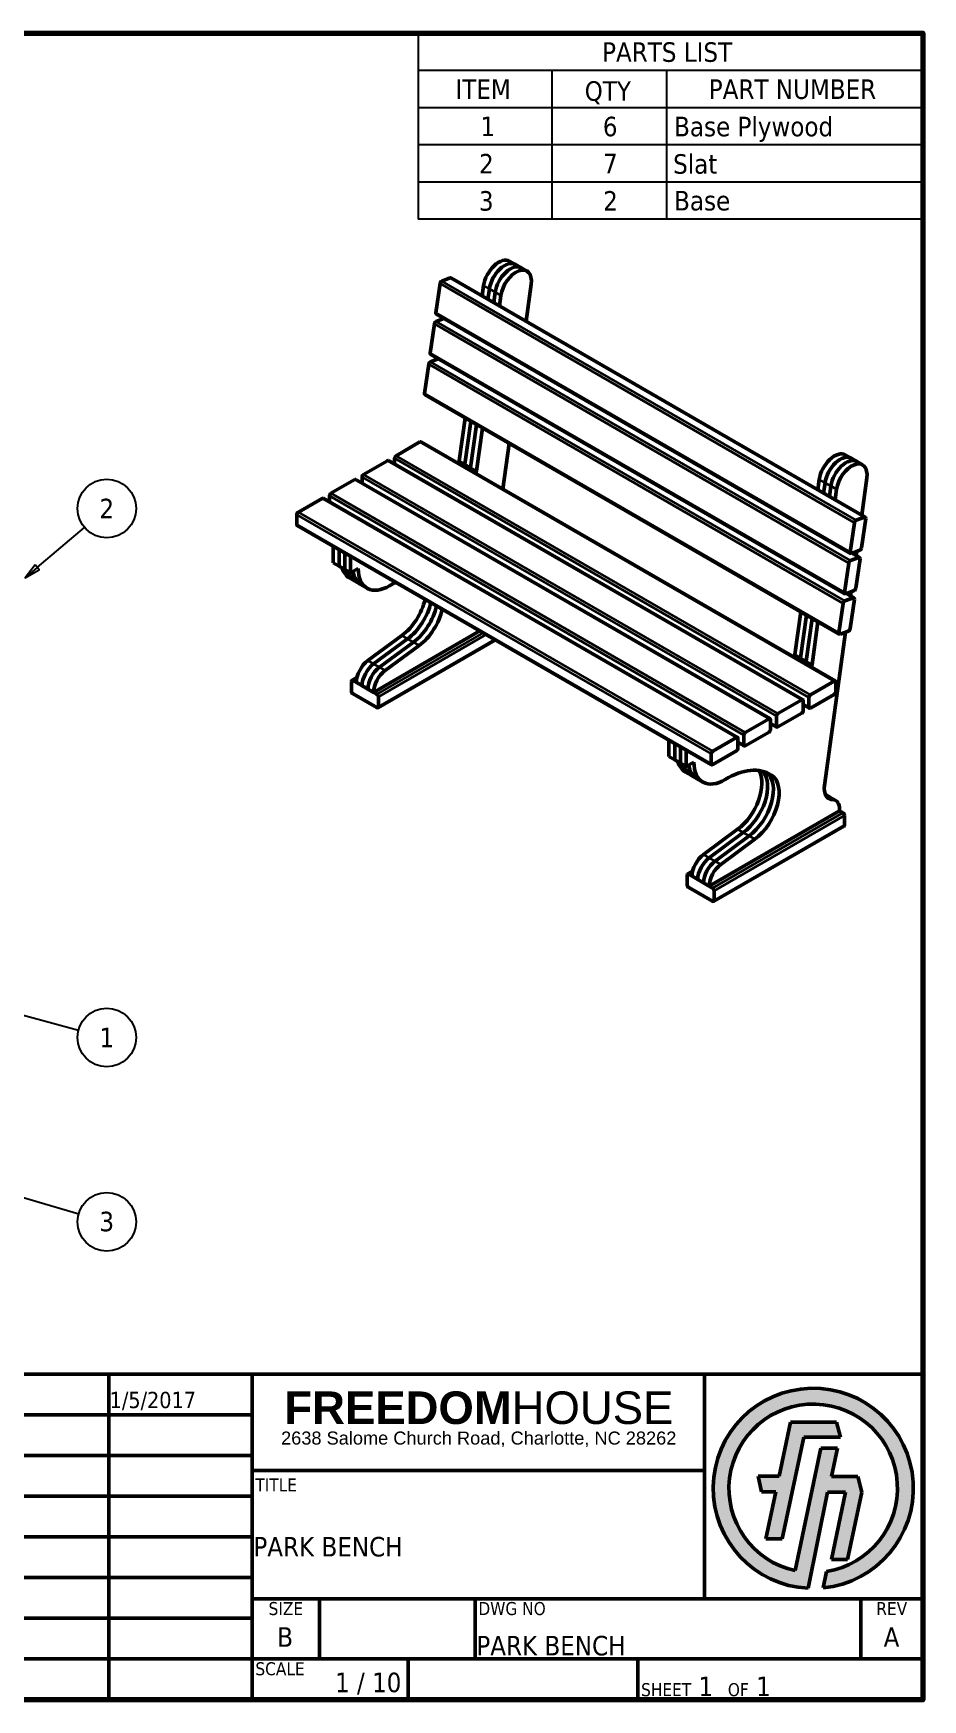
# Model space of a CAD drawing. Header units: inches. Extents: x 4 to 166, y 4 to 106.
# Drawn here: x 111.6 to 166.2, y 3.8 to 106.2 of the extents above; entities that cross this region are included whole.
import ezdxf
from ezdxf.enums import TextEntityAlignment as Align

# ---------------------------------------------------------------- set-up
doc = ezdxf.new("R2010")
doc.units = ezdxf.units.IN
doc.header["$LTSCALE"] = 10
doc.header["$MEASUREMENT"] = 0
for name, color, linetype, lineweight in [('Border (ANSI)', 7, 'Continuous', 70), ('Title (ANSI)', 7, 'Continuous', 50), ('Visible (ANSI)', 7, 'Continuous', 50), ('Visible Narrow (ANSI)', 7, 'Continuous', 35)]:
    doc.layers.add(name, color=color, linetype=linetype, lineweight=lineweight)
doc.layers.add('Hatch (ANSI)', color=3, linetype='Continuous', lineweight=18, true_color=0x00ff00)
doc.layers.add('Symbol (ANSI)', color=5, linetype='Continuous', lineweight=25, true_color=0x0000ff)
doc.styles.add('Note Text (ANSI)', font='tahoma.ttf')
doc.styles.add('Text Style38', font='tahoma.ttf')
doc.styles.add('Text Style40', font='tahoma.ttf')

# ---------------------------------------------------------------- blocks, each defined once
blk = doc.blocks.new('Borders Default Border')
at = {"layer": 'Border (ANSI)', "flags": 128}
blk.add_lwpolyline([(0.380000002740875, 0.380000002740875), (0.380000002740875, 10.62000004325326), (16.62000070406696, 10.62000004325326), (16.62000070406696, 0.380000002740875), (0.380000002740875, 0.380000002740875)], dxfattribs=at)
blk = doc.blocks.new('Title Blocks ANSI A')
at = {"layer": 'Hatch (ANSI)', "true_color": 0xff8000}
h = blk.add_hatch(color=30, dxfattribs=at)
edge = h.paths.add_edge_path()
edge.add_arc((10.57766169964574, 6.297356973021438), 0.5178063814743431, 279.10037644203, 617.6994603697153)
edge.add_line((10.46734844126634, 5.791437578531297), (10.62516139275687, 6.544355361639537))
edge.add_line((10.62516139275687, 6.544355361639537), (10.72586074215246, 6.544355361639537))
edge.add_line((10.72586074215246, 6.544355361639537), (10.68940448515253, 6.370424363318048))
edge.add_line((10.68940448515253, 6.370424363318048), (10.85123290584054, 6.370424363318048))
edge.add_line((10.85123290584054, 6.370424363318048), (10.87555364446883, 6.274300713687685))
edge.add_line((10.87555364446883, 6.274300713687684), (10.78867581402524, 5.859810883283841))
edge.add_line((10.78867581402524, 5.859810883283842), (10.68940448515253, 5.859810883283842))
edge.add_line((10.68940448515253, 5.859810883283842), (10.77628231559612, 6.274300713687685))
edge.add_line((10.77628231559612, 6.274300713687684), (10.66491870852716, 6.274300713687684))
edge.add_line((10.66491870852716, 6.274300713687684), (10.54619971608341, 5.683162261557456))
edge.add_arc((10.57766169964574, 6.297356973021438), 0.615, -84.2427431607365, 267.06759986227013, ccw=False)
edge.add_line((10.63935485840328, 5.685459143181752), (10.65956031539801, 5.786068340805333))
blk.add_hatch(color=30, dxfattribs=at).paths.add_polyline_path([(10.74510086062645, 6.612504893478961), (10.5190580189125, 6.612504893478961), (10.38774878582276, 5.986035039479048), (10.28712538567681, 5.986035039479048), (10.34771310993352, 6.275096074077822), (10.25922436191292, 6.275096074077822), (10.2393766872097, 6.371626474001751), (10.3679460592174, 6.371626474001751), (10.43753920113447, 6.703651910677545), (10.72135716357514, 6.703651910677547)])
at = {"layer": 'Title (ANSI)'}
for p, q in [((11.25002258858268, 6.998596178778412), (5.000010039370079, 6.998596178778411)), ((5.000010039370079, 6.998596178778411), (5.00001003937008, 4.998596178778405)), ((6.250012549212598, 4.998596178778412), (6.250012549212597, 6.998596178778411)), ((7.130068612840111, 4.998596178778413), (7.130068612840111, 6.998596178778411)), ((9.908670265458156, 6.407075395647047), (9.908670265458156, 6.998596178778411)), ((11.25002258858268, 4.998596178778413), (11.25002258858268, 6.998596178778412)), ((7.130068612840109, 6.748596178778412), (5.000010039370077, 6.748596178778405)), ((10.3679460592174, 6.371626474001751), (10.43753920113447, 6.703651910677545)), ((10.43753920113447, 6.703651910677545), (10.72135716357514, 6.703651910677547)), ((10.72135716357514, 6.703651910677547), (10.74510086062645, 6.612504893478961)), ((10.5190580189125, 6.612504893478961), (10.38774878582276, 5.986035039479048)), ((10.74510086062645, 6.612504893478961), (10.5190580189125, 6.612504893478961)), ((7.130068612840109, 6.498596178778409), (5.000010039370077, 6.498596178778406)), ((10.46734844126634, 5.791437578531297), (10.62516139275687, 6.544355361639537)), ((10.62516139275687, 6.544355361639537), (10.72586074215246, 6.544355361639537)), ((10.72586074215246, 6.544355361639537), (10.68940448515253, 6.370424363318048)), ((7.130068612840111, 6.407075395647047), (9.908670265458156, 6.407075395647047)), ((9.908670265458156, 6.407075395647047), (9.908670265458156, 5.618596921691797)), ((10.25922436191292, 6.275096074077822), (10.2393766872097, 6.371626474001751)), ((10.2393766872097, 6.371626474001751), (10.3679460592174, 6.371626474001751)), ((10.68940448515253, 6.370424363318048), (10.85123290584054, 6.370424363318048)), ((10.85123290584054, 6.370424363318048), (10.87555364446883, 6.274300713687684)), ((7.130068612840111, 6.248596178778411), (5.000010039370077, 6.248596178778406)), ((10.34771310993352, 6.275096074077822), (10.25922436191292, 6.275096074077822)), ((10.28712538567681, 5.986035039479048), (10.34771310993352, 6.275096074077822)), ((10.66491870852716, 6.274300713687684), (10.54619971608341, 5.683162261557456)), ((10.77628231559612, 6.274300713687684), (10.66491870852716, 6.274300713687684)), ((10.68940448515253, 5.859810883283842), (10.77628231559612, 6.274300713687684)), ((10.87555364446883, 6.274300713687684), (10.78867581402524, 5.859810883283842)), ((7.130068612840111, 5.998596178778411), (5.000010039370077, 5.998596178778406)), ((10.38774878582276, 5.986035039479048), (10.28712538567681, 5.986035039479048)), ((10.78867581402524, 5.859810883283842), (10.68940448515253, 5.859810883283842)), ((7.130068612840111, 5.748596178778411), (5.000010039370078, 5.748596178778406)), ((10.63935485840328, 5.685459143181752), (10.65956031539801, 5.786068340805333)), ((7.130068612840111, 5.618596921691799), (11.25002258858268, 5.618596921691803)), ((7.544294259443292, 5.248596178778413), (7.544294259443292, 5.618596921691799)), ((8.500017066929132, 5.248596178778415), (8.500017066929132, 5.6185969216918)), ((10.87002182559055, 5.248596178778419), (10.87002182559055, 5.618596921691803)), ((7.130068612840112, 5.498596178778412), (5.000010039370079, 5.498596178778406)), ((7.130068612840112, 5.248596178778412), (5.000010039370079, 5.248596178778406)), ((7.130068612840112, 5.248596178778412), (11.25002258858268, 5.24859617877842)), ((8.089000760380861, 4.998596178778413), (8.089000760380861, 5.248596178778413)), ((9.500019074803147, 4.998596178778413), (9.500019074803147, 5.248596178778416)), ((5.00001003937008, 4.998596178778405), (11.25002258858268, 4.998596178778413))]:
    blk.add_line(p, q, dxfattribs=at)
for radius, start, end in [(0.615, 275.7572568392635, 267.0675998622701), (0.5178063814743431, 279.10037644203, 257.6994603697153)]:
    blk.add_arc((10.57766169964574, 6.297356973021438), radius, start, end, dxfattribs=at)
at = {"layer": 'Title (ANSI)', "style": 'Text Style40'}
for s, p in [('DRAWN', (5.020010039370078, 6.978596178778414)), ('CHECKED', (5.020010039370078, 6.728596178778406)), ('QA', (5.020010039370078, 6.478596178778407)), ('TITLE', (7.150068612840111, 6.358598447676053)), ('MFG', (5.020010039370078, 6.228596178778406)), ('APPROVED', (5.020010039370078, 5.978596178778406)), ('DWG NO', (8.520017066929132, 5.598596921691801)), ('SCALE', (7.150068612840111, 5.228596178778412))]:
    blk.add_text(s, height=0.0799999990331845, dxfattribs=at).set_placement(p, align=Align.TOP_LEFT)
for s, p in [('SIZE', (7.337181436141702, 5.598596921691798)), ('REV', (11.06002220708661, 5.598596921691805))]:
    blk.add_text(s, height=0.0799999990331845, dxfattribs=at).set_placement(p, align=Align.TOP_CENTER)
at = {"layer": 'Title (ANSI)', "color": 30, "true_color": 0xff8000, "style": 'Note Text (ANSI)'}
for s, insert, char_height, width, attachment_point in [('\\fArial|b1|i0;\\H0.2000;FREEDOM\\fArial|b0|i0;\\H0.2000;HOUSE', (7.32802083114699, 6.892759443781884), 0.2000000063828596, 2.391311127369798, 1), ('\\fArial|b0|i0;\\H0.0800;2638 Salome Church Road, Charlotte, NC 28262', (8.522296096042396, 6.646292911892563), 0.0799999990331845, 2.70750720144725, 2)]:
    blk.add_mtext(s, dxfattribs=dict(at, insert=insert, char_height=char_height, width=width, attachment_point=attachment_point))
at = {"layer": 'Title (ANSI)', "insert": (9.520019074803148, 5.018596178778413), "char_height": 0.1200000014830762, "attachment_point": 7, "style": 'Note Text (ANSI)'}
blk.add_mtext('\\fTahoma|b0|i0;\\H0.0800;SHEET\\fTahoma|b0|i0;\\H0.1200; 1  \\fTahoma|b0|i0;\\H0.0800;OF\\fTahoma|b0|i0;\\H0.1200; 1 ', dxfattribs=at)
at = {"layer": 'Title (ANSI)'}
for tag, p, height, style in [('AUTHOR_001', (5.014838783362025, 6.770678113015413), 0.1000000031914298, 'Text Style38'), ('CREATION_DATE_001', (6.254834577033118, 6.79035574951359), 0.1000000031914298, 'Text Style38'), ('TITLE_001', (7.137899371666927, 5.87859768433005), 0.1200000014830762, 'Note Text (ANSI)'), ('Sheet_Size_001', (7.284313739389328, 5.323596549493566), 0.1200000014830762, 'Note Text (ANSI)'), ('REVISION_NUMBER_001', (11.01013637737668, 5.323596549493572), 0.1200000014830762, 'Note Text (ANSI)'), ('PART_NUMBER_001', (8.507847825755949, 5.270772135809381), 0.1200000014830762, 'Note Text (ANSI)'), ('Initial_View_Scale_001', (7.639128360263242, 5.044707663150011), 0.1200000014830762, 'Note Text (ANSI)')]:
    blk.add_attdef(tag, p, '', height=height, dxfattribs=dict(at, style=style))
at = {"layer": 'Title (ANSI)', "style": 'Text Style38'}
for tag, p in [('CHECKED_BY', (5.020010039370078, 6.518596178778405)), ('CHECKED_DATE', (6.270012549212597, 6.518596178778408)), ('MFG_APPROVED_BY', (5.020010039370078, 6.018596178778406)), ('MFG_APPROVED_DATE', (6.270012549212597, 6.018596178778409)), ('ENG_APPROVED_BY', (5.020010039370078, 5.768596178778407)), ('ENG_APPROVAL_DATE', (6.270012549212597, 5.768596178778409))]:
    blk.add_attdef(tag, text='', height=0.1000000031914298, dxfattribs=at).set_placement(p, align=Align.BOTTOM_LEFT)
blk = doc.blocks.new('PARTS LIST')
at = {"layer": 'Symbol (ANSI)'}
for p, q in [((16.62000070406696, 10.62000004325326), (13.52101653635627, 10.62000004325326)), ((13.52101653635627, 10.62000004325326), (13.52101653635627, 10.39149112636179)), ((16.62000070406696, 10.62000004325326), (16.62000070406696, 10.39149112636179)), ((16.62000070406696, 10.39149112636179), (13.52101653635627, 10.39149112636179)), ((13.52101653635627, 10.39149112636179), (13.52101653635627, 10.16298220947033)), ((14.34067565810256, 10.39149112636179), (14.34067565810256, 10.16298220947033)), ((15.04578080952688, 10.39149112636179), (15.04578080952688, 10.16298220947033)), ((16.62000070406696, 10.39149112636179), (16.62000070406696, 10.16298220947033)), ((16.62000070406696, 10.16298220947033), (13.52101653635627, 10.16298220947033)), ((13.52101653635627, 10.16298220947033), (13.52101653635627, 9.477455458795927)), ((14.34067565810256, 10.16298220947033), (14.34067565810256, 9.477455458795927)), ((15.04578080952688, 10.16298220947033), (15.04578080952688, 9.477455458795927)), ((16.62000070406696, 10.16298220947033), (16.62000070406696, 9.477455458795927)), ((16.62000070406696, 9.93447329257886), (13.52101653635627, 9.93447329257886)), ((16.62000070406696, 9.705964375687394), (13.52101653635627, 9.705964375687394)), ((16.62000070406696, 9.477455458795927), (13.52101653635627, 9.477455458795927))]:
    blk.add_line(p, q, dxfattribs=at)
at = {"layer": 'Symbol (ANSI)', "char_height": 0.1200000014830762, "attachment_point": 7, "style": 'Note Text (ANSI)'}
for s, insert in [('PARTS LIST', (14.65040168121659, 10.44253650772085)), ('ITEM', (13.74938884824719, 10.21723666717452)), ('QTY', (14.54340290532029, 10.18436794687678)), ('PART NUMBER', (15.30581460018609, 10.21470830421572)), ('1', (13.90377383313319, 9.988533260796482)), ('6', (14.65492394082569, 9.985081072776453)), ('Base Plywood', (15.09278084039527, 9.952893065315061)), ('2', (13.89446180917932, 9.758954651728857)), ('7', (14.65607594378906, 9.760218833391589)), ('Slat', (15.0869248253315, 9.755016239992392)), ('3', (13.89350180670985, 9.527917371878589)), ('2', (14.65684394576463, 9.530445734837391)), ('Base', (15.09278084039527, 9.52918155354132))]:
    blk.add_mtext(s, dxfattribs=dict(at, insert=insert))
blk = doc.blocks.new('Balloon1')
at = {"layer": 'Symbol (ANSI)'}
for p, q in [((11.17975966420128, 7.338150823164535), (11.46943771064549, 7.583776508305057)), ((11.16702876266384, 7.35316498051836), (11.10468887743216, 7.274496315477307)), ((11.17975966420128, 7.338150823164535), (11.10468887743216, 7.274496315477307)), ((11.10468887743216, 7.274496315477307), (11.19249056573873, 7.32313666581071)), ((11.19249056573873, 7.32313666581071), (11.16702876266384, 7.35316498051836))]:
    blk.add_line(p, q, dxfattribs=at)
at = {"layer": 'Symbol (ANSI)', "flags": 128}
blk.add_lwpolyline([(11.1670291329932, 7.353164642814575), (11.10468886968658, 7.274496273731621), (11.19249073539193, 7.323136667566975), (11.1670291329932, 7.353164642814575)], dxfattribs=at)
at = {"layer": 'Symbol (ANSI)'}
blk.add_circle((11.60666707334553, 7.700136918244118), 0.1800000022246143, dxfattribs=at)
blk.add_solid([(11.1670291329932, 7.353164642814575), (11.10468886968658, 7.274496273731621), (11.19249073539193, 7.323136667566975), (11.1670291329932, 7.353164642814575)], dxfattribs=at)
at = {"layer": 'Symbol (ANSI)', "insert": (11.60666707334553, 7.700136918244118), "char_height": 0.1200000014830762, "attachment_point": 5, "style": 'Note Text (ANSI)'}
blk.add_mtext('2', dxfattribs=at)
blk = doc.blocks.new('Balloon2')
at = {"layer": 'Symbol (ANSI)'}
for p, q in [((10.79976903092866, 4.664809311981245), (10.70468887743245, 4.690251084446516)), ((10.80485738542172, 4.683825342680488), (10.70468887743245, 4.690251084446516)), ((10.70468887743245, 4.690251084446516), (10.79468067643561, 4.645793281282002)), ((10.79468067643561, 4.645793281282002), (10.80485738542172, 4.683825342680488)), ((10.79976903092866, 4.664809311981245), (11.43344615207506, 4.495248488404157))]:
    blk.add_line(p, q, dxfattribs=at)
at = {"layer": 'Symbol (ANSI)', "flags": 128}
blk.add_lwpolyline([(10.80485741923174, 4.683825350183201), (10.70468857532411, 4.690251012486735), (10.79468088825856, 4.645793268999715), (10.80485741923174, 4.683825350183201)], dxfattribs=at)
at = {"layer": 'Symbol (ANSI)'}
blk.add_circle((11.60666707334553, 4.448897624389584), 0.1800000022246143, dxfattribs=at)
blk.add_solid([(10.80485741923174, 4.683825350183201), (10.70468857532411, 4.690251012486735), (10.79468088825856, 4.645793268999715), (10.80485741923174, 4.683825350183201)], dxfattribs=at)
at = {"layer": 'Symbol (ANSI)', "insert": (11.60666707334553, 4.448897624389584), "char_height": 0.1200000014830762, "attachment_point": 5, "style": 'Note Text (ANSI)'}
blk.add_mtext('1', dxfattribs=at)
blk = doc.blocks.new('Balloon3')
at = {"layer": 'Symbol (ANSI)'}
for p, q in [((10.84167544430747, 3.539061403188528), (10.7471888774326, 3.566626019188733)), ((10.84718836750752, 3.557958716563502), (10.7471888774326, 3.566626019188733)), ((10.7471888774326, 3.566626019188733), (10.83616252110743, 3.520164089813553)), ((10.83616252110743, 3.520164089813553), (10.84718836750752, 3.557958716563502)), ((10.84167544430747, 3.539061403188528), (11.43448571321939, 3.366120550705499))]:
    blk.add_line(p, q, dxfattribs=at)
at = {"layer": 'Symbol (ANSI)', "flags": 128}
blk.add_lwpolyline([(10.84718854408565, 3.557958753090205), (10.74718865822619, 3.566625925499623), (10.8361627173236, 3.520163964098832), (10.84718854408565, 3.557958753090205)], dxfattribs=at)
at = {"layer": 'Symbol (ANSI)'}
blk.add_circle((11.60666707334553, 3.3158899916827), 0.1800000022246143, dxfattribs=at)
blk.add_solid([(10.84718854408565, 3.557958753090205), (10.74718865822619, 3.566625925499623), (10.8361627173236, 3.520163964098832), (10.84718854408565, 3.557958753090205)], dxfattribs=at)
at = {"layer": 'Symbol (ANSI)', "insert": (11.60666707334553, 3.317154173162101), "char_height": 0.1200000014830762, "attachment_point": 5, "style": 'Note Text (ANSI)'}
blk.add_mtext('3', dxfattribs=at)

msp = doc.modelspace()

# ---------------------------------------------------------------- linework, layer by layer
at = {"layer": 'Visible (ANSI)'}
for p, q in [((141.1751322758022, 91.99523306759096), (140.8215788852088, 92.1993572128228)), ((136.655434270695, 90.97741782826834), (137.1661013802628, 91.16827731632097)), ((162.6722404624606, 76.47014441548235), (137.2163963397335, 91.16708287217487)), ((141.5286856663957, 91.79110892235913), (141.1751322758022, 91.99523306759097)), ((141.8822390569891, 91.58698477712728), (141.5286856663957, 91.79110892235911)), ((136.2924525365874, 89.01775188643118), (136.5462139981232, 90.82605160518382)), ((139.1367188929353, 90.05838412915394), (139.226426564783, 90.6976394234385)), ((139.4902722835287, 89.85425998392209), (139.5799799553764, 90.49351527820666)), ((139.4902722835287, 89.8542599839221), (139.5799799553764, 90.49351527820667)), ((139.8438256741221, 89.65013583869026), (139.9335333459698, 90.28939113297483)), ((139.8438256741221, 89.65013583869026), (139.9335333459698, 90.28939113297483)), ((142.1446776255594, 90.783762502277), (141.8311675643731, 88.50274346338308)), ((140.1973790647156, 89.44601169345842), (140.2870867365633, 90.085266987743)), ((135.9445537586755, 86.53863130427031), (136.1983152202112, 88.34693102302295)), ((136.3075354927831, 88.49829724610747), (136.7755160534606, 88.67320283245924)), ((161.7744785580238, 74.24004510100119), (136.3186344352967, 88.93698355769371)), ((135.9596367148711, 86.01917666394661), (136.4276172755487, 86.19408225029837)), ((161.4265797801119, 71.76092451884033), (135.9707356573848, 86.45786297553285)), ((135.5966549807635, 84.05951072210947), (135.8504164422993, 85.8678104408621)), ((161.0786810021999, 69.28180393667945), (135.6228368794729, 83.97874239337199)), ((137.7158086511079, 79.93300269763581), (138.0841377869815, 82.55770965186646)), ((138.0693620417014, 79.72887855240397), (138.437691177575, 82.35358550663462)), ((138.0693620417014, 79.72887855240398), (138.437691177575, 82.35358550663463)), ((138.4229154322948, 79.52475440717214), (138.7912445681684, 82.14946136140277)), ((138.4229154322948, 79.52475440717214), (138.7912445681684, 82.14946136140277)), ((138.7764688228882, 79.3206302619403), (139.1447979587618, 81.94533721617093)), ((133.8523147913912, 80.24642531606432), (135.3136688058428, 81.09013844969002)), ((160.8361795952364, 66.39980383604508), (135.3803354725094, 81.0967422927376)), ((140.7986596279714, 80.99047973625125), (140.4138421106504, 78.19064588024175)), ((131.8488455780303, 79.08972182641618), (133.3101995924818, 79.93343496004188)), ((158.8327103818754, 65.24310034639694), (133.3768662591484, 79.94003880308946)), ((133.758033887233, 79.71997157040862), (133.758033887233, 80.08312599987875)), ((161.799080060419, 80.08799126240027), (161.4455266698256, 80.2921154076321)), ((162.1526334510125, 79.88386711716842), (161.799080060419, 80.08799126240027)), ((162.5061868416059, 79.67974297193658), (162.1526334510125, 79.88386711716842)), ((131.7545646738721, 78.56326808076048), (131.7545646738721, 78.92642251023061)), ((162.7686254101763, 78.87652069708629), (162.4551153489899, 76.59550165819239)), ((129.8453763646692, 77.93301833676807), (131.3067303791208, 78.77673147039377)), ((156.8292411685144, 64.08639685674883), (131.3733970457874, 78.78333531344136)), ((159.7606666775521, 78.15114232396324), (159.8503743493998, 78.79039761824781)), ((160.1142200681455, 77.9470181787314), (160.2039277399932, 78.58627347301596)), ((160.1142200681455, 77.9470181787314), (160.2039277399932, 78.58627347301596)), ((160.467773458739, 77.74289403349955), (160.5574811305867, 78.38214932778412)), ((160.467773458739, 77.74289403349955), (160.5574811305867, 78.38214932778412)), ((160.8213268493324, 77.53876988826771), (160.9110345211801, 78.17802518255229)), ((127.8419071513082, 76.77631484711993), (129.3032611657598, 77.62002798074563)), ((154.8257719551534, 62.92969336710069), (129.3699278324264, 77.62663182379322)), ((129.7510954605111, 77.40656459111237), (129.7510954605111, 77.76971902058251)), ((127.7476262471501, 76.01425137158738), (127.7476262471501, 76.61301553093438)), ((153.2310846073686, 61.2562759664521), (127.7752404846416, 75.95321442314462)), ((161.7482966593144, 74.32081342973866), (162.0020581208502, 76.1291131484913)), ((162.111278393422, 76.28047937157582), (162.6219455029898, 76.47133885962845)), ((162.6984223611699, 76.38937608674487), (162.4446608996342, 74.58107636799224)), ((129.9867977209082, 73.66001956324634), (129.9867977209082, 74.676371257459)), ((130.3403511115016, 73.45589541801449), (130.3403511115016, 74.47224711222717)), ((130.3403511115016, 73.4558954180145), (130.3403511115016, 74.47224711222717)), ((130.693904502095, 73.25177127278265), (130.693904502095, 74.26812296699534)), ((130.693904502095, 73.25177127278265), (130.693904502095, 74.26812296699532)), ((131.0474578926884, 73.0476471275508), (131.0474578926884, 74.06399882176349)), ((161.7633796155101, 73.80135878941495), (162.2740467250779, 73.99221827746759)), ((162.3354406270623, 74.42971014490773), (161.8247735174945, 74.23885065685509)), ((162.3243416845486, 73.9910238333215), (161.8674600663848, 74.25480455855597)), ((162.350523583258, 73.91025550458403), (162.0967621217222, 72.1019557858314)), ((162.1478038482569, 74.35958176015048), (162.1138511487998, 74.11255060079787)), ((130.3403511115016, 73.45589541801449), (129.9867977209082, 73.66001956324634)), ((130.693904502095, 73.25177127278265), (130.3403511115016, 73.4558954180145)), ((131.0474578926884, 73.0476471275508), (130.693904502095, 73.25177127278265)), ((131.3640403821232, 72.50732197613561), (131.0104869915298, 72.71144612136746)), ((131.5188624134793, 73.31981265452684), (131.0474578926884, 73.0476471275508)), ((161.4003978814025, 71.84169284757779), (161.6541593429383, 73.64999256633043)), ((131.7175937727167, 72.30319783090378), (131.3640403821232, 72.50732197613563)), ((132.0711471633101, 72.09907368567194), (131.7175937727167, 72.30319783090378)), ((161.9875418491504, 71.95058956274687), (161.4768747395826, 71.75973007469422)), ((161.9764429066367, 71.51190325116063), (161.5195612884728, 71.77568397639511)), ((161.8074538931004, 71.88328251584258), (161.7725869486097, 71.62959954340333)), ((161.0524991034906, 69.36257226541693), (161.3062605650263, 71.17087198416957)), ((161.4154808375982, 71.32223820725409), (161.926147947166, 71.51309769530671)), ((162.0026248053461, 71.43113492242315), (161.7488633438103, 69.62283520367053)), ((158.3397564357248, 68.0257608924451), (158.7080855715984, 70.65046784667575)), ((158.6933098263182, 67.82163674721328), (159.0616389621918, 70.44634370144391)), ((158.6933098263182, 67.82163674721328), (159.0616389621918, 70.44634370144391)), ((159.0468632169116, 67.61751260198143), (159.4151923527852, 70.24221955621206)), ((159.0468632169116, 67.61751260198143), (159.4151923527852, 70.24221955621206)), ((159.4004166075051, 67.4133884567496), (159.7687457433786, 70.03809541098023)), ((132.1133426957462, 67.65266798765357), (134.2029552022328, 69.1916352908997)), ((132.4617581181162, 65.69922793413993), (138.9987120909215, 69.4733400700226)), ((132.4668960863396, 67.44854384242174), (134.5565085928262, 68.98751114566785)), ((132.4668960863396, 67.44854384242174), (134.5565085928262, 68.98751114566787)), ((139.9452182226194, 68.92687450009763), (132.7286850430639, 64.76040712626168)), ((132.820449476933, 67.24441969718991), (134.9100619834196, 68.78338700043602)), ((132.820449476933, 67.2444196971899), (134.9100619834196, 68.78338700043602)), ((161.4671039379439, 69.40698327153471), (160.1703908578851, 59.97243047790559)), ((161.6396430712385, 69.47146898058601), (161.1289759616707, 69.28060949253337)), ((133.1740028675265, 67.04029555195807), (135.2636153740131, 68.57926285520416)), ((131.4402368335565, 66.61063177583127), (131.1339976952776, 66.43382452690942)), ((131.1063834577861, 66.37278757846668), (131.1063834577861, 65.77402341911967)), ((132.6620183763972, 65.58350755023693), (131.2006643619443, 66.42722068386188)), ((131.2006643619443, 65.61072410293416), (132.6620183763972, 64.76701096930921)), ((131.4010979463359, 66.31160036983546), (131.7546513369293, 66.1074762246036)), ((131.7546513369293, 66.10747622460362), (132.1082047275228, 65.90335207937177)), ((132.1082047275228, 65.90335207937176), (132.4617581181162, 65.69922793413993)), ((159.3081589141183, 65.5494868593718), (160.7695129285698, 66.3931999929975)), ((160.7695129285698, 65.57670341206976), (159.3081589141183, 64.73299027844406)), ((160.863793832728, 66.33876688760233), (160.863793832728, 65.74000272825533)), ((132.7562992805554, 64.82144407470443), (132.7562992805554, 65.42020823405142)), ((157.3046897007573, 64.39278336972366), (158.7660437152088, 65.23649650334936)), ((158.860324619367, 65.1820633979542), (158.860324619367, 64.5832992386072)), ((159.2414922474516, 64.72638643539648), (158.860324619367, 64.94645366807734)), ((159.2138780099601, 64.78742338383923), (159.2138780099601, 65.38618754318622)), ((155.3012204873963, 63.23607988007555), (156.7625745018478, 64.07979301370125)), ((156.856855406006, 64.02535990830607), (156.856855406006, 63.42659574895909)), ((157.2380230340906, 63.56968294574835), (156.856855406006, 63.7897501784292)), ((157.2104087965991, 63.6307198941911), (157.2104087965991, 64.22948405353809)), ((158.7660437152088, 64.41999992242162), (157.3046897007573, 63.57628678879593)), ((150.610745505525, 61.75277775805563), (150.610745505525, 62.7691294522683)), ((150.9642988961184, 61.54865361282379), (150.9642988961184, 62.56500530703646)), ((150.9642988961184, 61.54865361282379), (150.9642988961184, 62.56500530703646)), ((153.2977512740353, 62.07937639042741), (154.7591052884868, 62.9230895240531)), ((154.853386192645, 62.86865641865794), (154.853386192645, 62.26989225931095)), ((155.2345538207296, 62.41297945610024), (154.853386192645, 62.63304668878109)), ((155.2069395832381, 62.47401640454298), (155.2069395832381, 63.07278056388997)), ((156.7625745018478, 63.26329643277351), (155.3012204873963, 62.41958329914782)), ((150.9642988961184, 61.54865361282379), (150.610745505525, 61.75277775805563)), ((151.3178522867118, 61.34452946759195), (150.9642988961184, 61.54865361282379)), ((151.3178522867118, 61.34452946759195), (151.3178522867118, 62.36088116180463)), ((151.3178522867118, 61.34452946759195), (151.3178522867118, 62.36088116180463)), ((151.6714056773053, 61.14040532236011), (151.6714056773053, 62.15675701657278)), ((153.2034703698771, 61.31731291489485), (153.2034703698771, 61.91607707424184)), ((154.7591052884868, 62.10659294312538), (153.2977512740353, 61.26287980949969)), ((151.6714056773053, 61.14040532236011), (151.3178522867118, 61.34452946759195)), ((151.9879881667401, 60.60008017094492), (151.6344347761466, 60.80420431617677)), ((152.1428101980961, 61.41257084933613), (151.6714056773053, 61.14040532236011)), ((152.3415415573335, 60.39595602571308), (151.9879881667401, 60.60008017094492)), ((152.6950949479269, 60.19183188048125), (152.3415415573335, 60.39595602571308)), ((160.5043181244773, 59.25676431784378), (160.2216535832863, 59.41996076679062)), ((153.085705902733, 53.79198612894923), (161.0994960931217, 58.41875005260344)), ((160.8578715150707, 59.05264017261194), (160.5043181244773, 59.25676431784378)), ((161.0994960931217, 58.51856687373793), (161.0994960931217, 58.41875005260344)), ((161.299843014458, 58.30307970363873), (161.0994960931217, 58.41875005260345)), ((161.3665096811247, 57.47997927966347), (153.3526328276807, 52.85316532107097)), ((161.3941239186162, 57.54101622810622), (161.3941239186162, 58.13978038745321)), ((152.737290480363, 55.74542618246289), (154.8269029868496, 57.28439348570898)), ((153.0908438709564, 55.54130203723103), (155.180456377443, 57.08026934047714)), ((153.0908438709564, 55.54130203723103), (155.180456377443, 57.08026934047714)), ((153.4443972615499, 55.3371778919992), (155.5340097680365, 56.87614519524531)), ((153.4443972615499, 55.3371778919992), (155.5340097680365, 56.87614519524531)), ((153.7979506521433, 55.13305374676736), (155.8875631586299, 56.67202105001347)), ((151.7303312424029, 54.46554577327596), (151.7303312424029, 53.86678161392896)), ((152.0641846181733, 54.70338997064055), (151.7579454798944, 54.52658272171871)), ((153.285966161014, 53.67626574504623), (151.8246121465612, 54.51997887867117)), ((152.0250457309527, 54.40435856464475), (152.3785991215461, 54.20023441941291)), ((151.8246121465612, 53.70348229774345), (153.285966161014, 52.8597691641185)), ((152.3785991215461, 54.20023441941291), (152.7321525121396, 53.99611027418106)), ((152.7321525121396, 53.99611027418106), (153.085705902733, 53.79198612894923)), ((153.3802470651722, 52.91420226951371), (153.3802470651722, 53.51296642886071))]:
    msp.add_line(p, q, dxfattribs=at)
for centre, major_axis, ratio, start_param, end_param in [((140.1549122185426, 91.04465667444329), (0.6666666666662898, 1.154700538379468), 0.577350269189369, 0, 2.181661564992835), ((137.1497296730669, 91.05161281833693), (0.06666666666662359, 0.1154700538379509), 0.5773502691893687, 1.314504061156185e-13, 0.6108652381980457), ((140.508465609136, 90.84053252921146), (0.6666666666662898, 1.154700538379468), 0.577350269189369, 0, 2.181661564992835), ((140.508465609136, 90.84053252921146), (0.6666666666662898, 1.154700538379468), 0.577350269189369, 0, 2.181661564992835), ((140.8620189997295, 90.63640838397963), (0.6666666666662898, 1.154700538379468), 0.577350269189369, 0, 2.181661564992835), ((140.8620189997295, 90.63640838397963), (0.6666666666662898, 1.154700538379468), 0.577350269189369, 0, 2.181661564992835), ((141.2155723903229, 90.43228423874778), (0.6666666666662903, 1.154700538379469), 0.5773502691893688, 5.327080201064057, 8.464846872172421), ((136.6390625634991, 90.8607533302843), (-0.06666666666661526, -0.1154700538379549), 0.5773502691893685, 3.752457891786971, 5.323254218582059), ((136.2911637855872, 88.38163274812342), (-0.06666666666661526, -0.1154700538379549), 0.5773502691893685, 3.752457891786971, 5.323254218582059), ((136.3853011019634, 89.05245361153167), (-0.06666666666662252, -0.1154700538379515), 0.5773502691893688, 5.323254218582437, 6.283185307179669), ((135.9432650076753, 85.90251216596256), (-0.06666666666661526, -0.1154700538379549), 0.5773502691893685, 3.752457891786971, 5.323254218582059), ((136.0374023240514, 86.5733330293708), (-0.06666666666662187, -0.1154700538379504), 0.5773502691893688, 5.323254218582437, 6.283185307179669), ((135.6895035461395, 84.09421244720994), (-0.06666666666662219, -0.1154700538379509), 0.5773502691893688, 5.323254218582437, 6.283185307179669), ((135.3136688058428, 80.98127223889965), (0.06666666666662145, 0.1154700538379505), 0.5773502691893689, 6.600720835399547e-14, 0.7853981633972164), ((133.3101995924818, 79.82456874925153), (0.06666666666662145, 0.1154700538379505), 0.5773502691893689, 6.600720835399547e-14, 0.7853981633972164), ((133.8523147913912, 80.13755910527395), (-0.06666666666661518, -0.1154700538379547), 0.5773502691893689, 3.926990816986847, 5.497787143781742), ((137.251565824228, 79.7594940721334), (-0.3333333333332054, -0.5773502691898388), 0.5773502691893688, 1.911036632172372, 2.181661564992826), ((160.7788600031594, 79.1374148692526), (0.6666666666662898, 1.154700538379468), 0.577350269189369, 0, 2.181661564992835), ((161.1324133937528, 78.93329072402075), (0.6666666666662898, 1.154700538379468), 0.577350269189369, 0, 2.181661564992835), ((161.1324133937528, 78.93329072402075), (0.6666666666662898, 1.154700538379468), 0.577350269189369, 0, 2.181661564992835), ((161.4859667843463, 78.72916657878892), (0.6666666666662898, 1.154700538379468), 0.577350269189369, 0, 2.181661564992835), ((161.4859667843463, 78.72916657878892), (0.6666666666662898, 1.154700538379468), 0.577350269189369, 0, 2.181661564992835), ((161.8395201749397, 78.52504243355708), (0.6666666666662903, 1.154700538379469), 0.5773502691893688, 5.327080201064057, 8.464846872172421), ((131.8488455780303, 78.98085561562583), (-0.06666666666661518, -0.1154700538379547), 0.5773502691893689, 3.926990816986847, 5.497787143781742), ((137.6051192148215, 79.55536992690158), (0.3333333333331711, 0.5773502691898587), 0.5773502691893688, 5.052629285762032, 5.323254218582469), ((137.6051192148215, 79.55536992690158), (-0.3333333333332054, -0.5773502691898388), 0.5773502691893688, 1.911036632172372, 2.181661564992826), ((137.9586726054149, 79.35124578166973), (0.3333333333331711, 0.5773502691898587), 0.5773502691893688, 5.052629285762032, 5.323254218582469), ((137.9586726054149, 79.35124578166972), (-0.3333333333332054, -0.5773502691898388), 0.5773502691893688, 1.911036632172372, 2.181661564992826), ((138.3122259960084, 79.14712163643787), (0.3333333333331711, 0.5773502691898587), 0.5773502691893688, 5.052629285762032, 5.323254218582469), ((129.8453763646692, 77.8241521259777), (-0.06666666666661518, -0.1154700538379547), 0.5773502691893689, 3.926990816986847, 5.497787143781742), ((131.3067303791208, 78.6678652596034), (0.06666666666662183, 0.1154700538379509), 0.5773502691893688, 7.016609515630989e-14, 0.7853981633972186), ((129.3032611657598, 77.51116176995527), (0.06666666666662183, 0.1154700538379509), 0.5773502691893688, 7.016609515630989e-14, 0.7853981633972186), ((127.8419071513082, 76.66744863632957), (-0.06666666666661518, -0.1154700538379547), 0.5773502691893689, 3.926990816986847, 5.497787143781742), ((127.8419071513082, 76.06868447698258), (-0.06666666666662177, -0.1154700538379502), 0.5773502691893689, 5.497787143781785, 6.283185307179669), ((162.0949066862262, 76.16381487359178), (0.06666666666662902, 0.1154700538379468), 0.5773502691893688, 0.6108652381979356, 2.181661564992769), ((162.605573795794, 76.35467436164441), (0.06666666666662201, 0.1154700538379506), 0.5773502691893688, 5.323254218582437, 6.894050545377302), ((161.7470079083142, 73.6846942914309), (0.06666666666662902, 0.1154700538379468), 0.5773502691893688, 0.6108652381979356, 2.181661564992769), ((161.8411452246904, 74.35551515483914), (-0.06666666666662201, -0.1154700538379506), 0.5773502691893688, 5.323254218582437, 6.894050545377302), ((162.257675017882, 73.87555377948355), (0.06666666666662201, 0.1154700538379506), 0.5773502691893688, 5.323254218582437, 6.894050545377302), ((162.3518123342582, 74.54637464289178), (-0.06666666666662902, -0.1154700538379468), 0.5773502691893688, 0.6108652381979356, 2.181661564992769), ((132.3438203248623, 75.02084719812649), (-1.333333333332448, -2.309401076759023), 0.5773502691893689, 5.796490352104406, 6.283185307179592), ((132.6973737154557, 74.81672305289464), (-1.333333333332448, -2.309401076759023), 0.5773502691893689, 5.796490352104406, 6.283185307179592), ((132.6973737154557, 74.81672305289466), (-1.333333333332448, -2.309401076759023), 0.5773502691893689, 5.796490352104406, 6.283185307179592), ((133.0509271060491, 74.6125989076628), (-1.333333333332443, -2.309401076759016), 0.577350269189369, 5.686403529957406, 6.283185307179584), ((133.0509271060491, 74.6125989076628), (-1.333333333332443, -2.309401076759016), 0.577350269189369, 5.686403529957406, 6.283185307179584), ((133.4044804966425, 74.40847476243097), (-1.333333333332444, -2.309401076759019), 0.5773502691893689, 5.49778714378192, 7.092205656741389), ((133.53809533367, 67.95546703784034), (-2.666666666664534, -4.618802153518062), 0.5773502691893689, 3.851526977052004, 3.950613003151334), ((161.4932464467785, 71.87639457267827), (-0.06666666666662201, -0.1154700538379506), 0.5773502691893688, 5.323254218582437, 6.894050545377302), ((162.0039135563462, 72.06725406073092), (-0.06666666666662902, -0.1154700538379468), 0.5773502691893688, 0.6108652381979356, 2.181661564992769), ((133.9664947184626, 71.03633883433834), (1.224714285926034, 2.12126736798151), 0.5773502691893689, 4.063942454186996, 5.206904660741436), ((134.320048109056, 70.8322146891065), (1.224714285926034, 2.12126736798151), 0.5773502691893689, 4.063942454186996, 5.206904660741436), ((134.320048109056, 70.83221468910651), (1.224714285926034, 2.12126736798151), 0.5773502691893689, 4.063942454186996, 5.206904660741436), ((134.6736014996495, 70.62809054387466), (1.224714285926034, 2.12126736798151), 0.5773502691893689, 4.063942454186996, 5.206904660741436), ((134.6736014996495, 70.62809054387466), (1.224714285926034, 2.12126736798151), 0.5773502691893689, 4.063942454186996, 5.206904660741436), ((135.0271548902429, 70.42396639864282), (1.224714285926034, 2.12126736798151), 0.5773502691893689, 4.063942454186996, 5.206904660741436), ((161.3991091304023, 71.20557370927004), (0.06666666666662902, 0.1154700538379468), 0.5773502691893688, 0.6108652381979356, 2.181661564992769), ((161.9097762399701, 71.39643319732268), (0.06666666666662201, 0.1154700538379506), 0.5773502691893688, 5.323254218582437, 6.894050545377302), ((161.1453476688665, 69.3972739905174), (-0.06666666666662201, -0.1154700538379506), 0.5773502691893688, 5.323254218582437, 6.894050545377302), ((161.6560147784343, 69.58813347857004), (-0.06666666666662902, -0.1154700538379468), 0.5773502691893688, 0.6108652381979356, 2.181661564992769), ((132.2259691946645, 66.77403279953589), (-0.5833333333328838, -1.010362971082105), 0.5773502691893687, 4.063942454186986, 5.48329208763777), ((157.8755136088449, 67.85225226694271), (-0.3333333333332054, -0.5773502691898388), 0.5773502691893688, 1.911036632172372, 2.181661564992826), ((158.2290669994383, 67.64812812171085), (-0.3333333333332054, -0.5773502691898388), 0.5773502691893688, 1.911036632172372, 2.181661564992826), ((158.2290669994383, 67.64812812171085), (0.3333333333331711, 0.5773502691898587), 0.5773502691893688, 5.052629285762032, 5.323254218582469), ((158.5826203900317, 67.44400397647902), (-0.3333333333332054, -0.5773502691898388), 0.5773502691893688, 1.911036632172372, 2.181661564992826), ((158.5826203900317, 67.44400397647902), (0.3333333333331711, 0.5773502691898587), 0.5773502691893688, 5.052629285762032, 5.323254218582469), ((132.579522585258, 66.56990865430406), (0.583333333333004, 1.010362971082035), 0.5773502691893688, 0.922349800597563, 2.341699434048399), ((132.579522585258, 66.56990865430406), (-0.5833333333328838, -1.010362971082105), 0.5773502691893687, 4.063942454186986, 5.48329208763777), ((132.9330759758514, 66.36578450907223), (0.583333333333004, 1.010362971082035), 0.5773502691893688, 0.922349800597563, 2.341699434048399), ((132.9330759758514, 66.36578450907221), (-0.5833333333328838, -1.010362971082105), 0.5773502691893687, 4.063942454186986, 5.48329208763777), ((133.2866293664449, 66.16166036384037), (0.583333333333004, 1.010362971082035), 0.5773502691893688, 0.922349800597563, 2.341699434048399), ((158.9361737806252, 67.23987983124718), (0.3333333333331711, 0.5773502691898587), 0.5773502691893688, 5.052629285762032, 5.323254218582469), ((131.2006643619443, 66.31835447307151), (-0.06666666666671116, 0.1154700538378995), 0.5773502691898829, 5.497787143781917, 7.068583470576733), ((131.2006643619443, 65.71959031372452), (-0.06666666666670419, 0.1154700538379033), 0.577350269189883, 0.7853981633974678, 2.356194490192294), ((132.6620183763972, 65.47464133944656), (0.06666666666670419, -0.1154700538379033), 0.577350269189883, 0.7853981633974678, 2.356194490192294), ((159.3081589141183, 65.44062064858143), (0.06666666666662889, 0.1154700538379467), 0.577350269189369, 0.7853981633973977, 2.356194490192292), ((160.7695129285698, 66.28433378220713), (0.06666666666662209, 0.1154700538379508), 0.5773502691893689, 5.497787143781785, 7.068583470576812), ((160.7695129285698, 65.68556962286013), (-0.06666666666662889, -0.1154700538379467), 0.577350269189369, 0.7853981633973977, 2.356194490192292), ((132.6620183763972, 64.87587718009958), (0.06666666666671116, -0.1154700538378995), 0.5773502691898829, 5.497787143781917, 7.068583470576733), ((158.7660437152088, 65.127630292559), (0.06666666666662209, 0.1154700538379508), 0.5773502691893689, 5.497787143781785, 7.068583470576812), ((158.7660437152088, 64.52886613321199), (-0.06666666666662889, -0.1154700538379467), 0.577350269189369, 0.7853981633973977, 2.356194490192292), ((159.3081589141183, 64.84185648923443), (-0.06666666666662209, -0.1154700538379508), 0.5773502691893689, 5.497787143781785, 7.068583470576812), ((156.7625745018478, 63.97092680291088), (0.06666666666662209, 0.1154700538379508), 0.5773502691893689, 5.497787143781785, 7.068583470576812), ((157.3046897007573, 64.2839171589333), (0.06666666666662889, 0.1154700538379467), 0.577350269189369, 0.7853981633973977, 2.356194490192292), ((157.3046897007573, 63.68515299958629), (-0.06666666666662209, -0.1154700538379508), 0.5773502691893689, 5.497787143781785, 7.068583470576812), ((154.7591052884868, 62.81422331326274), (0.06666666666662209, 0.1154700538379508), 0.5773502691893689, 5.497787143781913, 7.068583470576812), ((155.3012204873963, 63.12721366928518), (0.06666666666662889, 0.1154700538379467), 0.577350269189369, 0.7853981633973977, 2.356194490192292), ((155.3012204873963, 62.52844950993818), (-0.06666666666662209, -0.1154700538379508), 0.5773502691893689, 5.497787143781913, 7.068583470576812), ((156.7625745018478, 63.37216264356388), (-0.06666666666662889, -0.1154700538379467), 0.577350269189369, 0.7853981633973977, 2.356194490192292), ((153.2977512740353, 61.97051017963705), (0.06666666666662889, 0.1154700538379467), 0.577350269189369, 0.7853981633973977, 2.356194490192292), ((154.7591052884868, 62.21545915391575), (-0.06666666666662889, -0.1154700538379467), 0.577350269189369, 0.7853981633973977, 2.356194490192292), ((152.9677681094791, 63.11360539293578), (-1.333333333332448, -2.309401076759023), 0.5773502691893689, 5.796490352104389, 6.283185307179591), ((153.3213215000725, 62.90948124770394), (-1.333333333332448, -2.309401076759023), 0.5773502691893689, 5.796490352104389, 6.283185307179591), ((153.3213215000725, 62.90948124770394), (-1.333333333332448, -2.309401076759023), 0.5773502691893689, 5.796490352104389, 6.283185307179591), ((153.6748748906659, 62.7053571024721), (-1.333333333332443, -2.309401076759016), 0.577350269189369, 5.686403529957406, 6.283185307179586), ((153.6748748906659, 62.7053571024721), (-1.333333333332443, -2.309401076759016), 0.577350269189369, 5.686403529957406, 6.283185307179586), ((154.0284282812594, 62.50123295724025), (-1.333333333332444, -2.309401076759019), 0.5773502691893689, 5.497787143781923, 7.092205656741389), ((153.2977512740353, 61.37174602029005), (-0.06666666666662209, -0.1154700538379508), 0.5773502691893689, 5.497787143781913, 7.068583470576812), ((154.1620431182868, 56.0482252326495), (2.666666666664888, 4.618802153518037), 0.5773502691893689, 6.249958200751948, 7.092205656741389), ((154.5904425030794, 59.12909702914763), (1.224714285926034, 2.121267367981509), 0.577350269189369, 4.063942454186996, 5.945439010197975), ((154.9439958936728, 58.92497288391579), (1.224714285926034, 2.12126736798151), 0.577350269189369, 4.063942454186996, 6.06623748180177), ((154.9439958936728, 58.92497288391579), (1.224714285926034, 2.12126736798151), 0.577350269189369, 4.063942454186996, 6.06623748180177), ((155.2975492842663, 58.72084873868395), (1.224714285926035, 2.12126736798151), 0.5773502691893689, 4.063942454186996, 6.186114545454529), ((155.2975492842663, 58.72084873868395), (1.224714285926035, 2.12126736798151), 0.5773502691893689, 4.063942454186996, 6.186114545454529), ((155.6511026748597, 58.51672459345211), (1.224714285926035, 2.12126736798151), 0.5773502691893689, 4.063942454186996, 6.249958200751603), ((161.0994960931217, 60.3239087414348), (-0.666666666666221, -1.154700538379508), 0.577350269189369, 5.327080201063918, 6.583065348281234), ((160.7459427025277, 60.5280328866651), (-0.6666666666653778, -1.154700538378047), 0.5773502691893689, 0.2683750886145031, 0.299880041101648), ((160.7459427025277, 60.5280328866651), (-0.6666666666653778, -1.154700538378047), 0.5773502691893689, 0.2683750886145031, 0.299880041101648), ((159.9209847911443, 58.24640134676172), (0.5833333333329384, 1.010362971082061), 0.5773502691893688, 0, 0.299880041101626), ((159.9209847911443, 58.24640134676172), (0.583333333332939, 1.010362971082062), 0.5773502691893689, 0, 0.2998800411016251), ((160.2745381817378, 58.04227720152988), (0.5833333333329427, 1.010362971082068), 0.5773502691893688, 5.497787143781895, 6.583065348281218), ((161.299843014458, 58.19421349284838), (-0.06666666666671794, 0.1154700538378953), 0.5773502691898826, 3.926990816986851, 5.497787143781743), ((161.299843014458, 57.59544933350137), (0.06666666666670962, -0.115470053837899), 0.5773502691898829, 0, 0.7853981633971916), ((152.8499169792814, 54.86679099434519), (-0.5833333333328838, -1.010362971082105), 0.5773502691893687, 4.063942454186984, 5.48329208763777), ((153.2034703698748, 54.66266684911335), (-0.5833333333328838, -1.010362971082105), 0.5773502691893687, 4.063942454186984, 5.48329208763777), ((153.2034703698748, 54.66266684911334), (0.583333333333004, 1.010362971082035), 0.5773502691893688, 0.9223498005975639, 2.341699434048399), ((153.5570237604682, 54.45854270388151), (-0.5833333333328838, -1.010362971082105), 0.5773502691893687, 4.063942454186984, 5.48329208763777), ((153.5570237604682, 54.45854270388151), (0.583333333333004, 1.010362971082035), 0.5773502691893688, 0.9223498005975639, 2.341699434048399), ((151.8246121465612, 54.41111266788081), (-0.06666666666671116, 0.1154700538378995), 0.5773502691898829, 5.497787143781917, 7.068583470576798), ((153.9105771510617, 54.25441855864967), (0.583333333333004, 1.010362971082035), 0.5773502691893688, 0.9223498005975639, 2.341699434048399), ((151.8246121465612, 53.81234850853381), (-0.06666666666670419, 0.1154700538379033), 0.577350269189883, 0.7853981633975327, 2.356194490192294), ((153.285966161014, 53.56739953425587), (0.06666666666670419, -0.1154700538379033), 0.577350269189883, 0.7853981633975327, 2.356194490192294), ((153.285966161014, 52.96863537490887), (0.06666666666671116, -0.1154700538378995), 0.5773502691898829, 5.497787143781917, 7.068583470576798)]:
    msp.add_ellipse(centre, major_axis=major_axis, ratio=ratio, start_param=start_param, end_param=end_param, dxfattribs=at)
at = {"layer": 'Visible Narrow (ANSI)'}
for p, q in [((137.1661013802628, 91.16827731632097), (162.6219455029898, 76.47133885962845)), ((136.5462139981232, 90.82605160518382), (162.0020581208502, 76.1291131484913)), ((162.111278393422, 76.28047937157582), (136.655434270695, 90.97741782826834)), ((139.5799799553764, 90.49351527820666), (139.226426564783, 90.6976394234385)), ((139.9335333459698, 90.28939113297483), (139.5799799553764, 90.49351527820667)), ((140.2870867365633, 90.085266987743), (139.9335333459698, 90.28939113297483)), ((136.1983152202112, 88.34693102302295), (161.6541593429383, 73.64999256633043)), ((161.7482966593144, 74.32081342973866), (136.2924525365874, 89.01775188643118)), ((161.7633796155101, 73.80135878941495), (136.3075354927831, 88.49829724610747)), ((161.4003978814025, 71.84169284757779), (135.9445537586755, 86.53863130427031)), ((161.4154808375982, 71.32223820725409), (135.9596367148711, 86.01917666394661)), ((135.8504164422993, 85.8678104408621), (161.3062605650263, 71.17087198416957)), ((161.0524991034906, 69.36257226541693), (135.5966549807635, 84.05951072210947)), ((135.3136688058428, 81.09013844969002), (160.7695129285698, 66.3931999929975)), ((133.3101995924818, 79.93343496004188), (158.7660437152088, 65.23649650334936)), ((133.758033887233, 80.08312599987875), (159.2138780099601, 65.38618754318622)), ((159.3081589141183, 65.5494868593718), (133.8523147913912, 80.24642531606432)), ((138.0693620417014, 79.72887855240397), (137.7158086511079, 79.93300269763581)), ((131.7545646738721, 78.92642251023061), (157.2104087965991, 64.22948405353809)), ((157.3046897007573, 64.39278336972366), (131.8488455780303, 79.08972182641618)), ((138.4229154322948, 79.52475440717214), (138.0693620417014, 79.72887855240398)), ((138.7764688228882, 79.3206302619403), (138.4229154322948, 79.52475440717214)), ((155.3012204873963, 63.23607988007555), (129.8453763646692, 77.93301833676807)), ((131.3067303791208, 78.77673147039377), (156.7625745018478, 64.07979301370125)), ((160.2039277399932, 78.58627347301596), (159.8503743493998, 78.79039761824781)), ((160.5574811305867, 78.38214932778412), (160.2039277399932, 78.58627347301596)), ((160.9110345211801, 78.17802518255229), (160.5574811305867, 78.38214932778412)), ((129.3032611657598, 77.62002798074563), (154.7591052884868, 62.9230895240531)), ((129.7510954605111, 77.76971902058251), (155.2069395832381, 63.07278056388997)), ((127.7476262471501, 76.61301553093438), (153.2034703698771, 61.91607707424184)), ((153.2034703698771, 61.31731291489485), (127.7476262471501, 76.01425137158738)), ((153.2977512740353, 62.07937639042741), (127.8419071513082, 76.77631484711993)), ((161.8381850261726, 74.24386314665979), (162.2740467250779, 73.99221827746759)), ((161.4902862482606, 71.76474256449892), (161.926147947166, 71.51309769530671)), ((139.1990590122577, 69.3576697210579), (132.6620183763972, 65.58350755023693)), ((132.7562992805554, 65.42020823405142), (139.3876208205742, 69.2488035102676)), ((139.9061657934443, 68.94942143059438), (132.7562992805554, 64.82144407470443)), ((134.5565085928262, 68.98751114566785), (134.2029552022328, 69.1916352908997)), ((134.9100619834196, 68.78338700043602), (134.5565085928262, 68.98751114566787)), ((135.2636153740131, 68.57926285520416), (134.9100619834196, 68.78338700043602)), ((132.4668960863396, 67.44854384242174), (132.1133426957462, 67.65266798765357)), ((158.6933098263182, 67.82163674721328), (158.3397564357248, 68.0257608924451)), ((159.0468632169116, 67.61751260198143), (158.6933098263182, 67.82163674721328)), ((159.4004166075051, 67.4133884567496), (159.0468632169116, 67.61751260198143)), ((132.820449476933, 67.24441969718991), (132.4668960863396, 67.44854384242174)), ((133.1740028675265, 67.04029555195807), (132.820449476933, 67.2444196971899)), ((131.2006643619443, 66.42722068386188), (131.4287976736748, 66.5589335128007)), ((159.2138780099601, 64.78742338383923), (158.860324619367, 64.99154752907089)), ((157.2104087965991, 63.6307198941911), (156.856855406006, 63.83484403942275)), ((155.2069395832381, 62.47401640454298), (154.853386192645, 62.67814054977464)), ((156.9158271802525, 60.61333088389405), (156.7386485522381, 60.71562501247273)), ((160.265644402487, 59.33444192636008), (160.3059651497902, 59.31116273205068)), ((160.3059651497902, 59.31116273205068), (160.6595185403836, 59.10703858681885)), ((161.299843014458, 58.30307970363873), (153.285966161014, 53.67626574504623)), ((153.3802470651722, 53.51296642886071), (161.3941239186162, 58.13978038745321)), ((161.3941239186162, 57.54101622810622), (153.3802470651722, 52.91420226951371)), ((155.180456377443, 57.08026934047714), (154.8269029868496, 57.28439348570898)), ((155.5340097680365, 56.87614519524531), (155.180456377443, 57.08026934047714)), ((155.8875631586299, 56.67202105001347), (155.5340097680365, 56.87614519524531)), ((153.0908438709564, 55.54130203723103), (152.737290480363, 55.74542618246289)), ((153.4443972615499, 55.3371778919992), (153.0908438709564, 55.54130203723103)), ((153.7979506521433, 55.13305374676736), (153.4443972615499, 55.3371778919992)), ((151.8246121465612, 54.51997887867117), (152.0527454582916, 54.65169170761))]:
    msp.add_line(p, q, dxfattribs=at)

# ---------------------------------------------------------------- block references
at = {"xscale": 10, "yscale": 10, "zscale": 10}
msp.add_blockref('Borders Default Border', (0, 0), dxfattribs=at)
msp.add_blockref('Title Blocks ANSI A', (53.69977411417321, -46.18596178778405), dxfattribs=at).add_auto_attribs({'AUTHOR_001': 'Stan', 'CREATION_DATE_001': '1/5/2017', 'TITLE_001': 'PARK BENCH', 'Sheet_Size_001': 'B', 'PART_NUMBER_001': 'PARK BENCH', 'REVISION_NUMBER_001': 'A', 'Initial_View_Scale_001': '1 / 10'})
at = {"layer": 'Symbol (ANSI)', "xscale": 10, "yscale": 10, "zscale": 10}
for name in ['PARTS LIST', 'Balloon1', 'Balloon2', 'Balloon3']:
    msp.add_blockref(name, (0, 0), dxfattribs=at)

doc.saveas('drawing.dxf')
